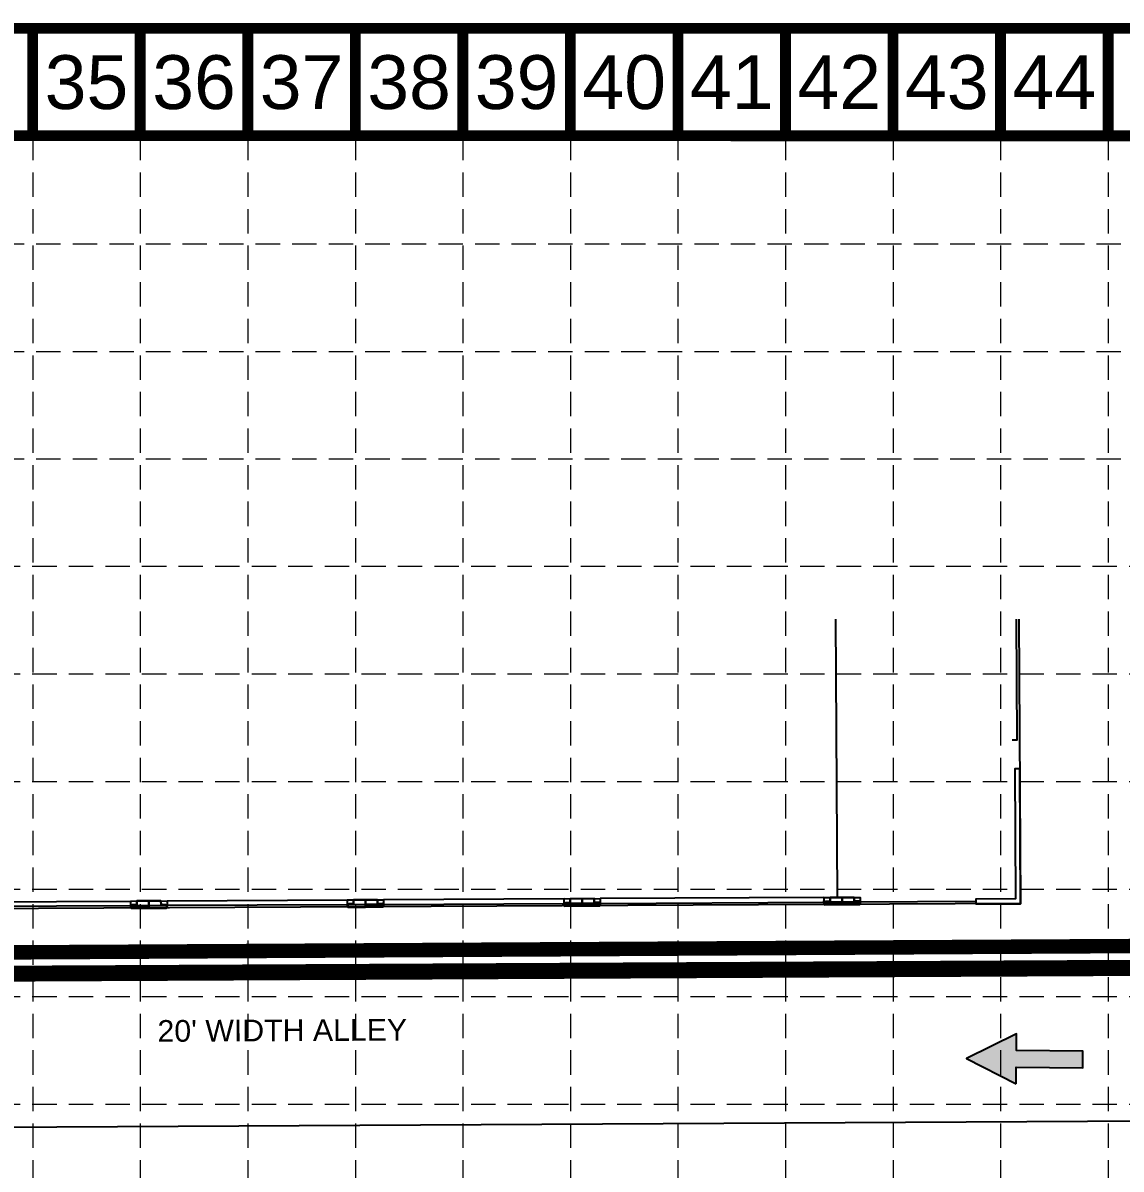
# Model space of a CAD drawing. Header units: feet. Extents: x 6046 to 7000, y 4530 to 5165.
# Drawn here: x 6566.3 to 6718.4, y 5006.8 to 5165.4 of the extents above; entities that cross this region are included whole.
import ezdxf
from ezdxf.enums import TextEntityAlignment as Align

# ---------------------------------------------------------------- set-up
doc = ezdxf.new("R2010")
doc.units = ezdxf.units.FT
doc.header["$LTSCALE"] = 30
doc.header["$MEASUREMENT"] = 0
doc.linetypes.add('DASH', pattern=[1, 0.5, -0.5])
doc.linetypes.add('HIDDEN', pattern=[0.375, 0.25, -0.125])
for name, color, linetype in [('1 FLOW ARROWS', 7, 'Continuous'), ('1 LIMITS OF DISTURBANCE', 1, 'DASH'), ('BASE', 7, 'Continuous'), ('EXISTING_PL', 1, 'Continuous'), ('GRID', 254, 'HIDDEN'), ('MH_BOUNDARY', 1, 'Continuous'), ('MH_COVERAGE', 90, 'Continuous'), ('MH_GARWALNW', 11, 'Continuous'), ('PROPOSED_CURB', 1, 'Continuous'), ('SILT FENCE', 200, 'Continuous')]:
    doc.layers.add(name, color=color, linetype=linetype)
doc.styles.get("Standard").update_dxf_attribs({"font": 'ARIAL.TTF'})
doc.linetypes.add('BARBWIRE_1', pattern='A,1,-0.1,["X",Standard,S=0.075,R=0,X=-0.025,Y=-0.0375],-0.1', length=1.2)

# ---------------------------------------------------------------- blocks, each defined once
blk = doc.blocks.new('arrow')
blk.add_lwpolyline([(-67.01, -25.36), (-59.33, -25.42), (-59.57, -56.14), (-51.89, -56.2), (-51.65, -25.48), (-43.97, -25.54), (-55.3, -2.41), (-67.01, -25.36)], close=True)
at = {"color": 254}
for points in [[(-43.97, -25.54), (-67.01, -25.36), (-55.3, -2.41), (-67.01, -25.36)], [(-59.57, -56.14), (-51.89, -56.2), (-59.33, -25.42), (-51.65, -25.48)]]:
    blk.add_solid(points, dxfattribs=at)

msp = doc.modelspace()

# ---------------------------------------------------------------- linework, layer by layer
at = {"layer": '1 LIMITS OF DISTURBANCE', "ltscale": 0.4, "const_width": 2, "flags": 128}
msp.add_lwpolyline([(6101.17, 4826.86), (6119.47, 5018.64), (6096.14, 5021.33), (6098.29, 5043.5), (6122.31, 5040.95), (6122.38, 5033.9), (6129.8, 5034.29), (6283.72, 5035.18), (6725.26, 5037.68), (6917.8, 5038.14), (6937.03, 5038.21), (6946.05, 5044.1), (6948.99, 5043.94), (6944.62, 5007.27), (6924.92, 4866.5), (6920.13, 4822.96), (6913.67, 4809.28), (6897.42, 4801.38), (6112.12, 4798.15), (6103.9, 4802.97), (6099.86, 4811.49)], close=True, dxfattribs=at)
at = {"layer": 'BASE', "const_width": 1.49}
for points in [[(6046.48, 4569.02), (6999.52, 4569.02), (6999.52, 5164.67), (6046.48, 5164.67)], [(6061.34, 4583.91), (6984.67, 4583.88), (6984.65, 5149.79), (6061.53, 5149.8)]]:
    msp.add_lwpolyline(points, close=True, dxfattribs=at)
for points in [[(6567.67, 5149.78), (6567.67, 5164.67)], [(6582.56, 5149.78), (6582.56, 5164.67)], [(6597.46, 5149.78), (6597.46, 5164.67)], [(6612.35, 5149.78), (6612.35, 5164.67)], [(6627.24, 5149.78), (6627.24, 5164.67)], [(6642.13, 5149.78), (6642.13, 5164.67)], [(6657.02, 5149.78), (6657.02, 5164.67)], [(6671.91, 5149.78), (6671.91, 5164.67)], [(6686.8, 5149.78), (6686.8, 5164.67)], [(6701.69, 5149.78), (6701.69, 5164.67)], [(6716.59, 5149.78), (6716.59, 5164.67)]]:
    msp.add_lwpolyline(points, dxfattribs=at)
at = {"layer": 'EXISTING_PL', "color": 7, "linetype": 'Continuous', "flags": 128}
msp.add_lwpolyline([(6939.11, 5082.88), (6934.2, 5034.7), (6284.2, 5031.42), (6289.46, 5082.88)], dxfattribs=at)
at = {"layer": 'GRID', "color": 252, "linetype": 'HIDDEN', "lineweight": 0, "ltscale": 0.45}
for p, q in [((6567.67, 5149.78), (6567.67, 4628.52)), ((6582.56, 5149.78), (6582.56, 4628.52)), ((6597.46, 5149.78), (6597.46, 4628.52)), ((6612.35, 5149.78), (6612.35, 4628.52)), ((6627.24, 5149.78), (6627.24, 4628.52)), ((6642.13, 5149.78), (6642.13, 4628.52)), ((6657.02, 5149.78), (6657.02, 4628.52)), ((6671.91, 5149.78), (6671.91, 4628.52)), ((6686.8, 5149.78), (6686.8, 4628.52)), ((6701.69, 5149.78), (6701.69, 4628.52)), ((6716.59, 5149.78), (6716.59, 4628.52)), ((6061.92, 5134.84), (6985.18, 5134.84)), ((6061.92, 5119.95), (6985.18, 5119.95)), ((6061.92, 5105.06), (6985.18, 5105.06)), ((6061.37, 5090.21), (6984.63, 5090.21)), ((6061.37, 5075.32), (6984.63, 5075.32)), ((6061.37, 5060.43), (6984.63, 5060.43)), ((6061.37, 5045.54), (6984.63, 5045.54)), ((6061.37, 5030.65), (6984.63, 5030.65)), ((6061.37, 5015.76), (6984.63, 5015.76))]:
    msp.add_line(p, q, dxfattribs=at)
at = {"layer": 'MH_BOUNDARY', "color": 7, "linetype": 'BARBWIRE_1'}
msp.add_line((6934.2, 5034.7), (6284.2, 5031.42), dxfattribs=at)
at = {"layer": 'MH_BOUNDARY', "color": 7}
msp.add_line((6926.14, 5014.56), (6128.63, 5010.12), dxfattribs=at)
at = {"layer": 'MH_COVERAGE', "color": 7, "linetype": 'Continuous', "flags": 128}
for points in [[(6704.24, 5082.88), (6704.44, 5043.52)], [(6704.44, 5043.52), (6523.11, 5042.61)]]:
    msp.add_lwpolyline(points, dxfattribs=at)
at = {"layer": 'MH_COVERAGE', "color": 7, "linetype": 'Continuous'}
msp.add_point((6704.44, 5043.52), dxfattribs=at)
at = {"layer": 'MH_GARWALNW', "color": 7, "linetype": 'Continuous', "flags": 128}
for points in [[(6679.1, 5044.38), (6678.9, 5082.88)], [(6703.32, 5066.17), (6703.99, 5066.17), (6703.9, 5082.88)], [(6550.27, 5043.73), (6581.27, 5043.88)], [(6581.27, 5043.22), (6550.27, 5043.06)], [(6586.27, 5043.91), (6611.27, 5044.03)], [(6611.21, 5043.37), (6586.27, 5043.24)], [(6616.26, 5043.39), (6641.27, 5043.52)], [(6641.27, 5044.19), (6616.27, 5044.06)], [(6677.2, 5044.37), (6646.27, 5044.21)], [(6646.27, 5043.54), (6677.21, 5043.7)], [(6698.23, 5043.81), (6682.14, 5043.73)]]:
    msp.add_lwpolyline(points, dxfattribs=at)
for points in [[(6698.27, 5044.14), (6698.27, 5043.77), (6698.27, 5043.47), (6704.44, 5043.5), (6704.34, 5062.17), (6704.05, 5062.17), (6703.68, 5062.17), (6703.77, 5044.17), (6698.27, 5044.14)], [(6704.44, 5043.5), (6704.34, 5062.17), (6704.05, 5062.17), (6703.68, 5062.17), (6703.77, 5044.17), (6698.27, 5044.14), (6698.27, 5043.77), (6698.27, 5043.47), (6704.44, 5043.5)], [(6586.21, 5042.91), (6581.33, 5042.88), (6581.27, 5042.95), (6581.27, 5043.88), (6586.27, 5043.91), (6586.27, 5042.97), (6586.21, 5042.91)], [(6582.1, 5043.89), (6585.43, 5043.9), (6585.44, 5043.36), (6586.1, 5043.37), (6586.1, 5043.2), (6586.27, 5043.2), (6586.27, 5042.97), (6586.21, 5042.91), (6581.33, 5042.88), (6581.27, 5042.95), (6581.27, 5043.17), (6581.44, 5043.18), (6581.44, 5043.34), (6582.1, 5043.35), (6582.1, 5043.89)], [(6581.27, 5042.95), (6581.33, 5042.88), (6583.77, 5042.9), (6583.77, 5043.23), (6581.44, 5043.22), (6581.44, 5043.18), (6581.27, 5043.17), (6581.27, 5042.95)], [(6582.1, 5043.35), (6581.44, 5043.34), (6581.44, 5043.22), (6583.77, 5043.23), (6583.77, 5043.9), (6582.1, 5043.89), (6582.1, 5043.35)], [(6583.77, 5043.23), (6586.1, 5043.24), (6586.1, 5043.37), (6585.44, 5043.36), (6585.43, 5043.9), (6583.77, 5043.9), (6583.77, 5043.23)], [(6583.77, 5042.9), (6586.21, 5042.91), (6586.27, 5042.97), (6586.27, 5043.2), (6586.1, 5043.2), (6586.1, 5043.24), (6583.77, 5043.23), (6583.77, 5042.9)], [(6616.21, 5043.06), (6611.33, 5043.03), (6611.27, 5043.1), (6611.27, 5044.03), (6616.27, 5044.06), (6616.27, 5043.12), (6616.21, 5043.06)], [(6612.1, 5044.04), (6615.43, 5044.06), (6615.44, 5043.51), (6616.1, 5043.52), (6616.1, 5043.35), (6616.27, 5043.35), (6616.27, 5043.12), (6616.21, 5043.06), (6611.33, 5043.03), (6611.27, 5043.1), (6611.27, 5043.33), (6611.44, 5043.33), (6611.44, 5043.49), (6612.1, 5043.5), (6612.1, 5044.04)], [(6611.27, 5043.1), (6611.33, 5043.03), (6613.77, 5043.05), (6613.77, 5043.38), (6611.44, 5043.37), (6611.44, 5043.33), (6611.27, 5043.33), (6611.27, 5043.1)], [(6612.1, 5043.5), (6611.44, 5043.49), (6611.44, 5043.37), (6613.77, 5043.38), (6613.77, 5044.05), (6612.1, 5044.04), (6612.1, 5043.5)], [(6613.77, 5043.38), (6616.1, 5043.39), (6616.1, 5043.52), (6615.44, 5043.51), (6615.43, 5044.06), (6613.77, 5044.05), (6613.77, 5043.38)], [(6613.77, 5043.05), (6616.21, 5043.06), (6616.27, 5043.12), (6616.27, 5043.35), (6616.1, 5043.35), (6616.1, 5043.39), (6613.77, 5043.38), (6613.77, 5043.05)], [(6642.1, 5044.19), (6645.43, 5044.21), (6645.44, 5043.67), (6646.1, 5043.67), (6646.1, 5043.5), (6646.27, 5043.5), (6646.27, 5043.27), (6646.21, 5043.21), (6641.33, 5043.19), (6641.27, 5043.25), (6641.27, 5043.48), (6641.44, 5043.48), (6641.44, 5043.65), (6642.1, 5043.65), (6642.1, 5044.19)], [(6646.21, 5043.21), (6641.33, 5043.19), (6641.27, 5043.25), (6641.27, 5044.19), (6646.27, 5044.21), (6646.27, 5043.27), (6646.21, 5043.21)], [(6641.27, 5043.25), (6641.33, 5043.19), (6643.77, 5043.2), (6643.77, 5043.53), (6641.44, 5043.52), (6641.44, 5043.48), (6641.27, 5043.48), (6641.27, 5043.25)], [(6642.1, 5043.65), (6641.44, 5043.65), (6641.44, 5043.52), (6643.77, 5043.53), (6643.77, 5044.2), (6642.1, 5044.19), (6642.1, 5043.65)], [(6643.77, 5043.53), (6646.1, 5043.54), (6646.1, 5043.67), (6645.44, 5043.67), (6645.43, 5044.21), (6643.77, 5044.2), (6643.77, 5043.53)], [(6643.77, 5043.2), (6646.21, 5043.21), (6646.27, 5043.27), (6646.27, 5043.5), (6646.1, 5043.5), (6646.1, 5043.54), (6643.77, 5043.53), (6643.77, 5043.2)], [(6682.21, 5043.39), (6677.33, 5043.37), (6677.27, 5043.43), (6677.27, 5044.37), (6682.27, 5044.39), (6682.27, 5043.46), (6682.21, 5043.39)], [(6678.1, 5044.37), (6681.43, 5044.39), (6681.43, 5043.85), (6682.1, 5043.85), (6682.1, 5043.68), (6682.27, 5043.68), (6682.27, 5043.46), (6682.21, 5043.39), (6677.33, 5043.37), (6677.27, 5043.43), (6677.27, 5043.66), (6677.44, 5043.66), (6677.43, 5043.83), (6678.1, 5043.83), (6678.1, 5044.37)], [(6677.27, 5043.43), (6677.33, 5043.37), (6679.77, 5043.38), (6679.77, 5043.71), (6677.44, 5043.7), (6677.44, 5043.66), (6677.27, 5043.66), (6677.27, 5043.43)], [(6678.1, 5043.83), (6677.43, 5043.83), (6677.44, 5043.7), (6679.77, 5043.71), (6679.77, 5044.38), (6678.1, 5044.37), (6678.1, 5043.83)], [(6679.77, 5043.71), (6682.1, 5043.73), (6682.1, 5043.85), (6681.43, 5043.85), (6681.43, 5044.39), (6679.77, 5044.38), (6679.77, 5043.71)], [(6679.77, 5043.38), (6682.21, 5043.39), (6682.27, 5043.46), (6682.27, 5043.68), (6682.1, 5043.68), (6682.1, 5043.73), (6679.77, 5043.71), (6679.77, 5043.38)]]:
    msp.add_lwpolyline(points, close=True, dxfattribs=at)
at = {"layer": 'MH_GARWALNW', "color": 7, "linetype": 'Continuous'}
msp.add_point((6677.2, 5043.87), dxfattribs=at)
at = {"layer": 'SILT FENCE', "const_width": 2, "flags": 128}
msp.add_lwpolyline([(6121.68, 5031.6), (6938.6, 5035.89)], dxfattribs=at)

# ---------------------------------------------------------------- block references
at = {"layer": '1 FLOW ARROWS', "xscale": 0.2999999999999545, "yscale": 0.2999999999999545, "zscale": 0.3, "rotation": 90}
msp.add_blockref('arrow', (6696.24, 5038.67), dxfattribs=at)

# ---------------------------------------------------------------- texts
at = {"layer": 'BASE'}
for s, p in [('35', (6575.12, 5157.22)), ('36', (6590.01, 5157.22)), ('37', (6604.9, 5157.22)), ('38', (6619.79, 5157.22)), ('39', (6634.68, 5157.22)), ('40', (6649.58, 5157.22)), ('41', (6664.47, 5157.22)), ('42', (6679.36, 5157.22)), ('43', (6694.25, 5157.22)), ('44', (6709.14, 5157.22))]:
    msp.add_text(s, height=7.446, dxfattribs=at).set_placement(p, align=Align.MIDDLE_CENTER)
at = {"layer": 'PROPOSED_CURB', "color": 7, "linetype": 'Continuous'}
msp.add_text("20' WIDTH ALLEY", height=3, rotation=0.2892, dxfattribs=at).set_placement((6602.24, 5024.48), align=Align.CENTER)

doc.saveas('drawing.dxf')
